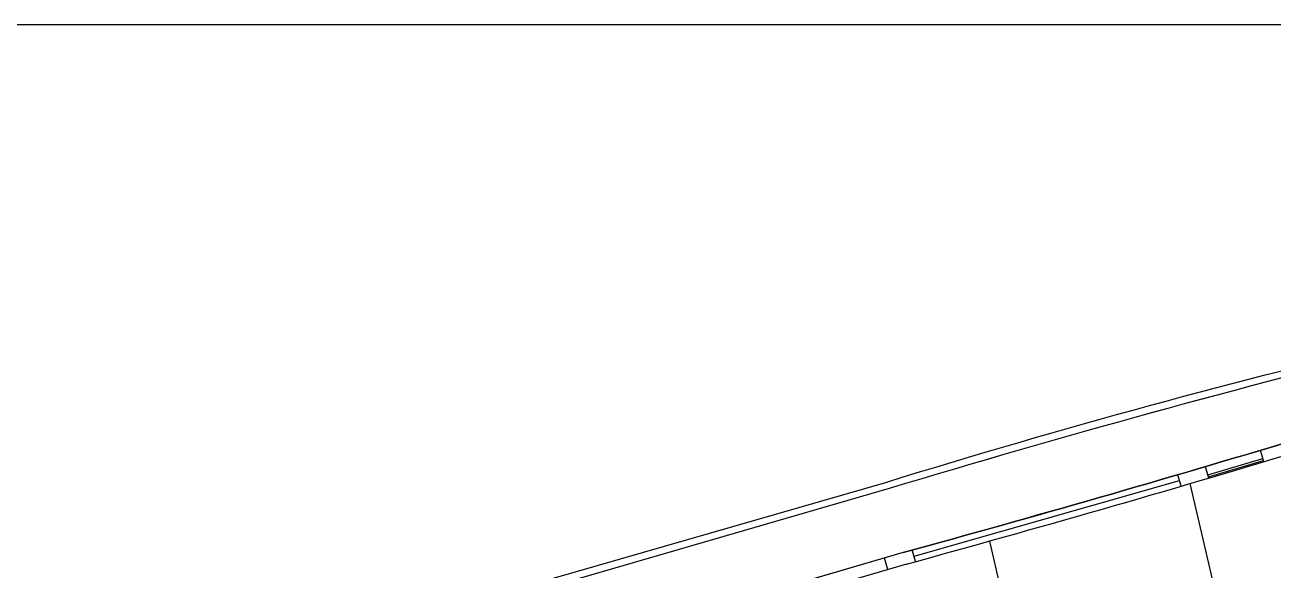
# Model space of a CAD drawing. Header units: millimetres. Extents: x 441061 to 442903, y 4515148 to 4515613.
# Drawn here: x 442599.73 to 442602.987, y 4515554.094 to 4515555.517 of the extents above; entities that cross this region are included whole.
import ezdxf

# ---------------------------------------------------------------- set-up
doc = ezdxf.new("R2010")
doc.units = ezdxf.units.MM
doc.linetypes.add('CONTINUA', pattern=[0])
doc.layers.add('01_cartela', color=6, linetype='Continuous', plot=False)
doc.layers.add('01_piscinas', color=254, linetype='Continuous')

# ---------------------------------------------------------------- blocks, each defined once
blk = doc.blocks.new('A$C21391103')
at = {"layer": '01_piscinas'}
for p, q in [((137.737, 115.709), (138.888, 116.05)), ((137.752, 115.661), (138.902, 116.002)), ((138.909, 115.978), (138.838, 116.218)), ((137.184, 115.466), (137.112, 115.706)), ((137.759, 115.637), (137.688, 115.876)), ((131.605, 114.005), (137.148, 115.586)), ((138.442, 110.936), (137.373, 115.523)), ((134.205, 109.949), (133.187, 114.323)), ((131.379, 114.082), (125.995, 112.507)), ((131.061, 113.728), (130.991, 113.968)), ((131.637, 113.897), (131.567, 114.137)), ((131.447, 113.841), (126.185, 112.302))]:
    blk.add_line(p, q, dxfattribs=at)
for points in [[(73.334, 98.756), (80.219, 100.74), (85.093, 102.203), (89.184, 103.378), (99.579, 106.377), (103.268, 107.423), (105.948, 108.215), (115.617, 111.08), (122.718, 113.156), (131.037, 115.555, -0.017052), (142.061, 118.562, -0.020922), (149.674, 119.96, -0.027056), (160.914, 120.824, -0.015663)], [(160.925, 120.663, 0.025858), (149.729, 119.798, 0.017876), (142.07, 118.439, 0.01262), (131.089, 115.419), (122.721, 112.991), (115.656, 110.914), (114.687, 110.626), (106.945, 108.338), (105.949, 108.056), (103.269, 107.265), (99.637, 106.223), (89.221, 103.236), (85.15, 102.034), (84.189, 101.768), (80.267, 100.643), (79.255, 100.347), (73.404, 98.634)], [(160.845, 119.262, 0.031319), (150.017, 118.468, 0.030707), (139.548, 116.431, -0.006248), (131.379, 114.082), (122.895, 111.601), (110.538, 107.95), (106.545, 106.773), (100.69, 105.108), (89.546, 101.891), (83.593, 100.163), (79.63, 99.025), (73.389, 97.196)]]:
    blk.add_lwpolyline(points, format="xyb", dxfattribs=at)
for radius, start, end in [(340.107, 285.32662, 286.75861), (340.357, 285.32698, 286.75779)]:
    blk.add_arc((41.481, 442.093), radius, start, end, dxfattribs=at)

msp = doc.modelspace()

# ---------------------------------------------------------------- linework, layer by layer
at = {"layer": '01_cartela', "color": 3, "elevation": 0}
msp.add_lwpolyline([(442552.0425, 4515555.5174), (442552.0425, 4515512.4474), (442613.3184, 4515512.4474), (442613.3184, 4515555.5174)], close=True, dxfattribs=at)
at = {"layer": '01_piscinas'}
for points in [[(442594.7665, 4515552.2241), (442595.6272, 4515552.4721), (442596.2364, 4515552.655), (442596.7478, 4515552.8019), (442598.0472, 4515553.1767), (442598.5083, 4515553.3075), (442598.8433, 4515553.4065), (442600.0519, 4515553.7646), (442600.9395, 4515554.0241), (442601.9794, 4515554.324, -0.017052), (442603.3574, 4515554.6999, -0.020922), (442604.309, 4515554.8746, -0.027056), (442605.714, 4515554.9826, -0.015663)], [(442605.7154, 4515554.9625, 0.025858), (442604.3159, 4515554.8544, 0.017876), (442603.3585, 4515554.6845, 0.01262), (442601.9859, 4515554.307), (442600.9399, 4515554.0035), (442600.0568, 4515553.7439), (442599.9357, 4515553.7079), (442598.9679, 4515553.4219), (442598.8434, 4515553.3866), (442598.5084, 4515553.2877), (442598.0544, 4515553.1575), (442596.7524, 4515552.7841), (442596.2435, 4515552.6339), (442596.1234, 4515552.6006), (442595.6332, 4515552.46), (442595.5067, 4515552.423), (442594.7753, 4515552.2089)], [(442605.7054, 4515554.7874, 0.031319), (442604.3519, 4515554.6881, 0.030707), (442603.0433, 4515554.4335, -0.006248), (442602.0222, 4515554.1399), (442600.9617, 4515553.8297), (442599.417, 4515553.3734), (442598.9179, 4515553.2262), (442598.186, 4515553.0181), (442596.793, 4515552.616), (442596.0489, 4515552.4), (442595.5535, 4515552.2577), (442594.7734, 4515552.0291)]]:
    msp.add_lwpolyline(points, format="xyb", dxfattribs=at)

# ---------------------------------------------------------------- block references
at = {"layer": '01_piscinas', "color": 6, "linetype": 'CONTINUA', "xscale": 0.125, "yscale": 0.125, "zscale": 0.125}
msp.add_blockref('A$C21391103', (442585.5998, 4515539.8796), dxfattribs=at)

doc.saveas('drawing.dxf')
